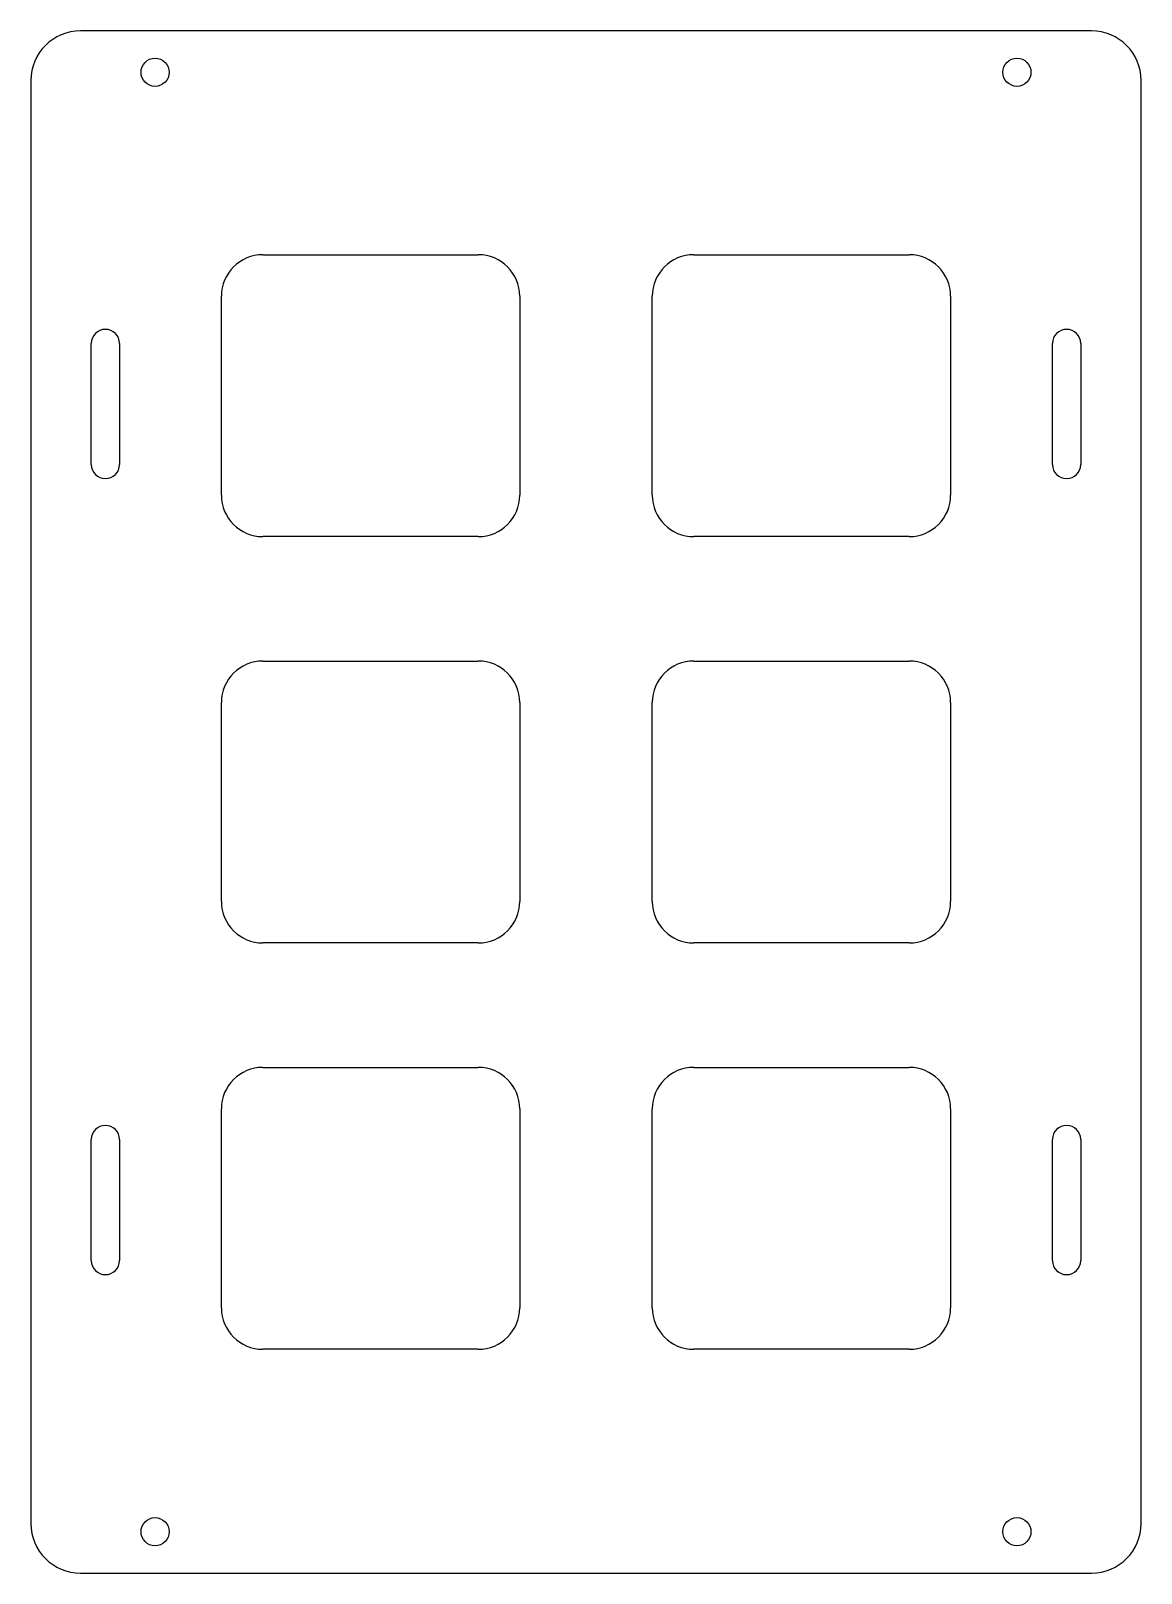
# Model space of a CAD drawing. Header units: millimetres. Extents: x -67 to 67, y -93 to 93.
import ezdxf

# ---------------------------------------------------------------- set-up
doc = ezdxf.new("R2010")
doc.units = ezdxf.units.MM

msp = doc.modelspace()

# ---------------------------------------------------------------- linework, layer by layer
for p, q in [((61, 93, 5.5), (-61, 93, 5.5)), ((-67, 87, 5.5), (-67, -87, 5.5)), ((67, -87, 5.5), (67, 87, 5.5)), ((-39, 66, 5.5), (-13, 66, 5.5)), ((13, 66, 5.5), (39, 66, 5.5)), ((-44, 37, 5.5), (-44, 61, 5.5)), ((-8, 61, 5.5), (-8, 37, 5.5)), ((8, 37, 5.5), (8, 61, 5.5)), ((44, 61, 5.5), (44, 37, 5.5)), ((-59.7, 40.7, 5.5), (-59.7, 55.3, 5.5)), ((-56.3, 55.3, 5.5), (-56.3, 40.7, 5.5)), ((56.3, 40.7, 5.5), (56.3, 55.3, 5.5)), ((59.7, 55.3, 5.5), (59.7, 40.7, 5.5)), ((-13, 32, 5.5), (-39, 32, 5.5)), ((39, 32, 5.5), (13, 32, 5.5)), ((-39, 17, 5.5), (-13, 17, 5.5)), ((13, 17, 5.5), (39, 17, 5.5)), ((-44, -12, 5.5), (-44, 12, 5.5)), ((-8, 12, 5.5), (-8, -12, 5.5)), ((8, -12, 5.5), (8, 12, 5.5)), ((44, 12, 5.5), (44, -12, 5.5)), ((-13, -17, 5.5), (-39, -17, 5.5)), ((39, -17, 5.5), (13, -17, 5.5)), ((-39, -32, 5.5), (-13, -32, 5.5)), ((13, -32, 5.5), (39, -32, 5.5)), ((-44, -61, 5.5), (-44, -37, 5.5)), ((-8, -37, 5.5), (-8, -61, 5.5)), ((8, -61, 5.5), (8, -37, 5.5)), ((44, -37, 5.5), (44, -61, 5.5)), ((-59.7, -55.3, 5.5), (-59.7, -40.7, 5.5)), ((-56.3, -40.7, 5.5), (-56.3, -55.3, 5.5)), ((56.3, -55.3, 5.5), (56.3, -40.7, 5.5)), ((59.7, -40.7, 5.5), (59.7, -55.3, 5.5)), ((-13, -66, 5.5), (-39, -66, 5.5)), ((39, -66, 5.5), (13, -66, 5.5)), ((-61, -93, 5.5), (61, -93, 5.5))]:
    msp.add_line(p, q)
for centre in [(-52, 88, 5.5), (52, 88, 5.5), (-52, -88, 5.5), (52, -88, 5.5)]:
    msp.add_circle(centre, 1.7)
for centre, radius, start, end in [((-61, 87, 5.5), 6, 90, 180), ((61, 87, 5.5), 6, 0, 90), ((-39, 61, 5.5), 5, 90, 180), ((-13, 61, 5.5), 5, 0, 90), ((13, 61, 5.5), 5, 90, 180), ((39, 61, 5.5), 5, 0, 90), ((-58, 55.3, 5.5), 1.7, 0, 180), ((58, 55.3, 5.5), 1.7, 0, 180), ((-58, 40.7, 5.5), 1.7, -180, 0), ((58, 40.7, 5.5), 1.7, -180, 0), ((-39, 37, 5.5), 5, 180, 270), ((-13, 37, 5.5), 5, -90, 0), ((13, 37, 5.5), 5, 180, 270), ((39, 37, 5.5), 5, -90, 0), ((-39, 12, 5.5), 5, 90, 180), ((-13, 12, 5.5), 5, 0, 90), ((13, 12, 5.5), 5, 90, 180), ((39, 12, 5.5), 5, 0, 90), ((-39, -12, 5.5), 5, 180, 270), ((-13, -12, 5.5), 5, -90, 0), ((13, -12, 5.5), 5, 180, 270), ((39, -12, 5.5), 5, -90, 0), ((-39, -37, 5.5), 5, 90, 180), ((-13, -37, 5.5), 5, 0, 90), ((13, -37, 5.5), 5, 90, 180), ((39, -37, 5.5), 5, 0, 90), ((-58, -40.7, 5.5), 1.7, 0, 180), ((58, -40.7, 5.5), 1.7, 0, 180), ((-58, -55.3, 5.5), 1.7, -180, 0), ((58, -55.3, 5.5), 1.7, -180, 0), ((-39, -61, 5.5), 5, 180, 270), ((-13, -61, 5.5), 5, -90, 0), ((13, -61, 5.5), 5, 180, 270), ((39, -61, 5.5), 5, -90, 0), ((-61, -87, 5.5), 6, 180, 270), ((61, -87, 5.5), 6, -90, 0)]:
    msp.add_arc(centre, radius, start, end)

doc.saveas('drawing.dxf')
